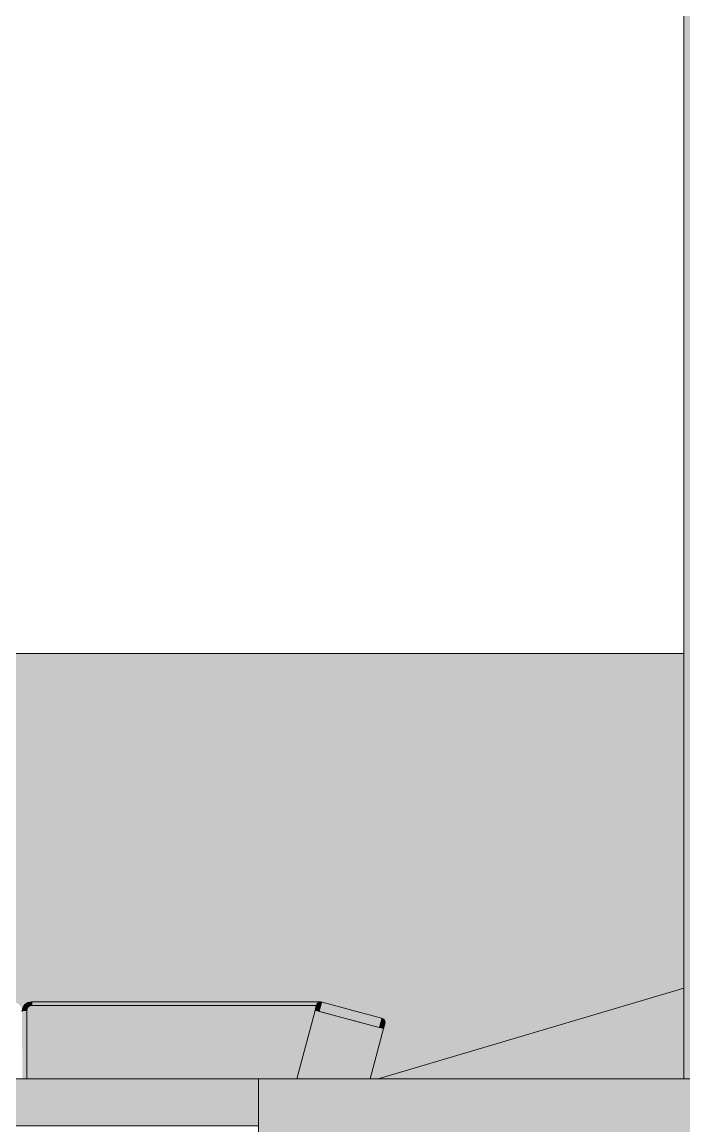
# Model space of a CAD drawing. Header units: centimetres. Extents: x -4381 to 5639, y -3920 to 4826.
# Drawn here: x 18.412 to 19.812, y 32.104 to 34.44 of the extents above; entities that cross this region are included whole.
import ezdxf
from ezdxf.xclip import XClip

# ---------------------------------------------------------------- set-up
doc = ezdxf.new("R2010")
doc.units = ezdxf.units.CM
doc.header["$MEASUREMENT"] = 0
doc.header["$XCLIPFRAME"] = 0
doc.set_wipeout_variables(frame=1)
doc.linetypes.add('Wipeout_Contour', pattern=[100, 0, -100])
for name, color, linetype in [('01- MOBILIER', 7, 'Continuous'), ('Dalles', 7, 'Continuous'), ('Drawing & Figure', 7, 'Continuous'), ('Structural - Bearing', 7, 'Continuous')]:
    doc.layers.add(name, color=color, linetype=linetype)
for name, color, linetype, lineweight in [('01- MOBILIER_Pen_No__1', 7, 'Continuous', 5), ('01- MOBILIER_Pen_No__101', 252, 'Continuous', 5), ('01- MOBILIER_Pen_No__18', 9, 'Continuous', 5), ('01- MOBILIER_Pen_No__2', 8, 'Continuous', 5), ('0_Pen_No__1', 7, 'Continuous', 5), ('Dalles_Pen_No__1', 7, 'Continuous', 5), ('Diagramme_Pen_No__1', 7, 'Continuous', 5), ('Mur de clôture_Pen_No__7', 7, 'Continuous', 5), ('Structural - Bearing_Pen_No__1', 7, 'Continuous', 5)]:
    doc.layers.add(name, color=color, linetype=linetype, lineweight=lineweight)
for name, color, linetype, lineweight, true_color in [('01- MOBILIER_Pen_No__102', 7, 'Continuous', 5, 0xcccccc), ('01- MOBILIER_Pen_No__119', 7, 'Continuous', 5, 0xdecbcb), ('01- MOBILIER_Pen_No__186', 7, 'Continuous', 5, 0xe8e8e8), ('01- MOBILIER_Pen_No__62', 7, 'Continuous', 5, 0xaaaaaa), ('03-Personnages.2D_Pen_No__58', 7, 'Continuous', 5, 0xdf0000), ('Structural - Bearing_Pen_No__102', 7, 'Continuous', 5, 0xcccccc), ('Structural - Bearing_Pen_No__112', 7, 'Continuous', 5, 0xd5aaaa), ('Structural - Bearing_Pen_No__178', 7, 'Continuous', 5, 0xbda888)]:
    doc.layers.add(name, color=color, linetype=linetype, lineweight=lineweight, true_color=true_color)

# ---------------------------------------------------------------- blocks, each defined once
blk = doc.blocks.new('Drawing_8_8', base_point=(-322.5754, 32.2036))
at = {"color": 254, "linetype": 'Wipeout_Contour', "lineweight": 0, "ltscale": 111.903171}
blk.add_wipeout([(18.4136, 32.3537), (18.4121, 32.3463), (18.4139, 32.3543)], dxfattribs=at).dxf.layer = '01- MOBILIER'
at = {"color": 254, "linetype": 'Wipeout_Contour', "lineweight": 0, "ltscale": 421.419433}
blk.add_wipeout([(19.8121, 35.3036), (19.8121, 32.2036), (20.1121, 32.2036), (20.1121, 32.5136), (19.9563, 32.5136), (19.9563, 32.5536), (19.9681, 32.5536), (19.9681, 32.6036), (20.0953, 32.6036), (20.1121, 32.6036), (20.1121, 35.3036)], dxfattribs=at).dxf.layer = 'Structural - Bearing'
at = {"color": 254, "linetype": 'Wipeout_Contour', "lineweight": 0, "ltscale": 144.793541}
blk.add_wipeout([(14.1121, 32.1036), (18.912, 32.1036), (18.912, 32.2036), (14.1121, 32.2036)], dxfattribs=at).dxf.layer = 'Structural - Bearing'
at = {"layer": '01- MOBILIER_Pen_No__101', "linetype": 'Continuous', "ltscale": 10}
blk.add_hatch(color=256, dxfattribs=at).paths.add_polyline_path([(18.4136, 32.3537), (18.4121, 32.3463), (18.4139, 32.3543)])
at = {"layer": 'Structural - Bearing_Pen_No__112', "linetype": 'Continuous', "ltscale": 10}
blk.add_hatch(color=256, dxfattribs=at).paths.add_polyline_path([(19.8121, 35.3036), (19.8121, 32.2036), (20.1121, 32.2036), (20.1121, 32.5136), (19.9563, 32.5136), (19.9563, 32.5536), (19.9681, 32.5536), (19.9681, 32.6036), (20.0953, 32.6036), (20.1121, 32.6036), (20.1121, 35.3036)])
at = {"layer": 'Structural - Bearing_Pen_No__178', "linetype": 'Continuous', "ltscale": 10}
blk.add_hatch(color=256, dxfattribs=at).paths.add_polyline_path([(14.1121, 32.1036), (18.912, 32.1036), (18.912, 32.2036), (14.1121, 32.2036)])
at = {"layer": '0_Pen_No__1', "linetype": 'Continuous', "ltscale": 10}
for p, q in [((18.912, 32.1036), (13.3983, 32.1036)), ((18.912, 30.6036), (18.912, 32.1036))]:
    blk.add_line(p, q, dxfattribs=at)
at = {"layer": 'Diagramme_Pen_No__1', "linetype": 'Continuous', "ltscale": 10}
blk.add_line((18.912, 32.1036), (13.412, 32.1036), dxfattribs=at)
at = {"color": 254, "linetype": 'Wipeout_Contour', "lineweight": 0, "ltscale": 112.22486}
blk.add_wipeout([(18.4121, 32.3463), (18.4121, 32.2036), (18.4124, 32.347)], dxfattribs=at).dxf.layer = '01- MOBILIER'
at = {"layer": '01- MOBILIER_Pen_No__101', "linetype": 'Continuous', "ltscale": 10}
blk.add_hatch(color=256, dxfattribs=at).paths.add_polyline_path([(18.4121, 32.3463), (18.4121, 32.2036), (18.4124, 32.347)])
at = {"color": 254, "linetype": 'Wipeout_Contour', "lineweight": 0, "ltscale": 148.641345}
blk.add_wipeout([(18.4124, 32.347), (18.4124, 32.2036), (18.415, 32.2036), (18.415, 32.3479)], dxfattribs=at).dxf.layer = '01- MOBILIER'
at = {"layer": '01- MOBILIER_Pen_No__2', "linetype": 'Continuous', "ltscale": 10}
blk.add_hatch(color=256, dxfattribs=at).paths.add_polyline_path([(18.4124, 32.347), (18.4124, 32.2036), (18.415, 32.2036), (18.415, 32.3479)])
at = {"color": 254, "linetype": 'Wipeout_Contour', "lineweight": 0, "ltscale": 148.976894}
blk.add_wipeout([(18.4139, 32.3543), (18.4124, 32.347), (18.415, 32.3479), (18.4163, 32.3544)], dxfattribs=at).dxf.layer = '01- MOBILIER'
at = {"layer": '01- MOBILIER_Pen_No__2', "linetype": 'Continuous', "ltscale": 10}
blk.add_hatch(color=256, dxfattribs=at).paths.add_polyline_path([(18.4139, 32.3543), (18.4124, 32.347), (18.415, 32.3479), (18.4163, 32.3544)])
at = {"color": 254, "linetype": 'Wipeout_Contour', "lineweight": 0, "ltscale": 148.830267}
blk.add_wipeout([(18.4182, 32.3604), (18.4139, 32.3543), (18.4163, 32.3544), (18.42, 32.3598)], dxfattribs=at).dxf.layer = '01- MOBILIER'
at = {"layer": '01- MOBILIER_Pen_No__101', "linetype": 'Continuous', "ltscale": 10}
blk.add_hatch(color=256, dxfattribs=at).paths.add_polyline_path([(18.4182, 32.3604), (18.4139, 32.3543), (18.4163, 32.3544), (18.42, 32.3598)])
at = {"color": 254, "linetype": 'Wipeout_Contour', "lineweight": 0, "ltscale": 148.810269}
blk.add_wipeout([(18.4182, 32.3604), (18.42, 32.3598), (18.4255, 32.3633), (18.4245, 32.3645)], dxfattribs=at).dxf.layer = '01- MOBILIER'
at = {"layer": '01- MOBILIER_Pen_No__18', "linetype": 'Continuous', "ltscale": 10}
blk.add_hatch(color=256, dxfattribs=at).paths.add_polyline_path([(18.4182, 32.3604), (18.42, 32.3598), (18.4255, 32.3633), (18.4245, 32.3645)])
at = {"color": 254, "linetype": 'Wipeout_Contour', "lineweight": 0, "ltscale": 148.894146}
blk.add_wipeout([(18.4245, 32.3645), (18.4255, 32.3633), (18.4323, 32.3646), (18.4321, 32.366)], dxfattribs=at).dxf.layer = '01- MOBILIER'
at = {"color": 254, "linetype": 'Wipeout_Contour', "lineweight": 0, "ltscale": 148.653358}
blk.add_wipeout([(18.415, 32.3479), (18.415, 32.2036), (18.4195, 32.2036), (18.4195, 32.3481)], dxfattribs=at).dxf.layer = '01- MOBILIER'
at = {"layer": '01- MOBILIER_Pen_No__119', "linetype": 'Continuous', "ltscale": 10}
blk.add_hatch(color=256, dxfattribs=at).paths.add_polyline_path([(18.4245, 32.3645), (18.4255, 32.3633), (18.4323, 32.3646), (18.4321, 32.366)])
at = {"layer": '01- MOBILIER_Pen_No__62', "linetype": 'Continuous', "ltscale": 10}
blk.add_hatch(color=256, dxfattribs=at).paths.add_polyline_path([(18.415, 32.3479), (18.415, 32.2036), (18.4195, 32.2036), (18.4195, 32.3481)])
at = {"color": 254, "linetype": 'Wipeout_Contour', "lineweight": 0, "ltscale": 149.605505}
blk.add_wipeout([(18.4328, 32.3646), (19.0392, 32.3646), (19.0442, 32.366), (18.4328, 32.366)], dxfattribs=at).dxf.layer = '01- MOBILIER'
at = {"color": 254, "linetype": 'Wipeout_Contour', "lineweight": 0, "ltscale": 148.790744}
blk.add_wipeout([(18.4163, 32.3544), (18.415, 32.3479), (18.4195, 32.3481), (18.4206, 32.3534)], dxfattribs=at).dxf.layer = '01- MOBILIER'
at = {"layer": '01- MOBILIER_Pen_No__186', "linetype": 'Continuous', "ltscale": 10}
blk.add_hatch(color=256, dxfattribs=at).paths.add_polyline_path([(18.4328, 32.3646), (19.0392, 32.3646), (19.0442, 32.366), (18.4328, 32.366)])
at = {"layer": '01- MOBILIER_Pen_No__62', "linetype": 'Continuous', "ltscale": 10}
blk.add_hatch(color=256, dxfattribs=at).paths.add_polyline_path([(18.4163, 32.3544), (18.415, 32.3479), (18.4195, 32.3481), (18.4206, 32.3534)])
at = {"color": 254, "linetype": 'Wipeout_Contour', "lineweight": 0, "ltscale": 148.670693}
blk.add_wipeout([(18.42, 32.3598), (18.4163, 32.3544), (18.4206, 32.3534), (18.4233, 32.3573)], dxfattribs=at).dxf.layer = '01- MOBILIER'
at = {"layer": '01- MOBILIER_Pen_No__18', "linetype": 'Continuous', "ltscale": 10}
blk.add_hatch(color=256, dxfattribs=at).paths.add_polyline_path([(18.42, 32.3598), (18.4163, 32.3544), (18.4206, 32.3534), (18.4233, 32.3573)])
at = {"color": 254, "linetype": 'Wipeout_Contour', "lineweight": 0, "ltscale": 148.719542}
blk.add_wipeout([(18.4255, 32.3633), (18.42, 32.3598), (18.4233, 32.3573), (18.4273, 32.3599)], dxfattribs=at).dxf.layer = '01- MOBILIER'
at = {"layer": '01- MOBILIER_Pen_No__102', "linetype": 'Continuous', "ltscale": 10}
blk.add_hatch(color=256, dxfattribs=at).paths.add_polyline_path([(18.4255, 32.3633), (18.42, 32.3598), (18.4233, 32.3573), (18.4273, 32.3599)])
at = {"color": 254, "linetype": 'Wipeout_Contour', "lineweight": 0, "ltscale": 148.842771}
blk.add_wipeout([(18.4323, 32.3646), (18.4255, 32.3633), (18.4273, 32.3599), (18.4328, 32.361)], dxfattribs=at).dxf.layer = '01- MOBILIER'
at = {"color": 254, "linetype": 'Wipeout_Contour', "lineweight": 0, "ltscale": 148.660962}
blk.add_wipeout([(18.4195, 32.3481), (18.4195, 32.2036), (18.4221, 32.2036), (18.4221, 32.348)], dxfattribs=at).dxf.layer = '01- MOBILIER'
at = {"layer": '01- MOBILIER_Pen_No__18', "linetype": 'Continuous', "ltscale": 10}
blk.add_hatch(color=256, dxfattribs=at).paths.add_polyline_path([(18.4195, 32.3481), (18.4195, 32.2036), (18.4221, 32.2036), (18.4221, 32.348)])
at = {"layer": '01- MOBILIER_Pen_No__186', "linetype": 'Continuous', "ltscale": 10}
for points in [[(18.4323, 32.3646), (18.4255, 32.3633), (18.4273, 32.3599), (18.4328, 32.361)], [(18.4328, 32.3646), (18.4328, 32.361)]]:
    blk.add_hatch(color=256, dxfattribs=at).paths.add_polyline_path(points)
at = {"color": 254, "linetype": 'Wipeout_Contour', "lineweight": 0, "ltscale": 149.59142}
blk.add_wipeout([(19.0392, 32.3646), (18.4328, 32.3646), (18.4328, 32.361), (19.0356, 32.361)], dxfattribs=at).dxf.layer = '01- MOBILIER'
at = {"layer": '01- MOBILIER_Pen_No__186', "linetype": 'Continuous', "ltscale": 10}
blk.add_hatch(color=256, dxfattribs=at).paths.add_polyline_path([(19.0392, 32.3646), (18.4328, 32.3646), (18.4328, 32.361), (19.0356, 32.361)])
at = {"color": 254, "linetype": 'Wipeout_Contour', "lineweight": 0, "ltscale": 148.784501}
blk.add_wipeout([(18.4206, 32.3534), (18.4195, 32.3481), (18.4221, 32.348), (18.423, 32.3525)], dxfattribs=at).dxf.layer = '01- MOBILIER'
at = {"layer": '01- MOBILIER_Pen_No__102', "linetype": 'Continuous', "ltscale": 10}
blk.add_hatch(color=256, dxfattribs=at).paths.add_polyline_path([(18.4206, 32.3534), (18.4195, 32.3481), (18.4221, 32.348), (18.423, 32.3525)])
at = {"color": 254, "linetype": 'Wipeout_Contour', "lineweight": 0, "ltscale": 148.726638}
blk.add_wipeout([(18.4233, 32.3573), (18.4206, 32.3534), (18.423, 32.3525), (18.4251, 32.3556)], dxfattribs=at).dxf.layer = '01- MOBILIER'
at = {"layer": '01- MOBILIER_Pen_No__102', "linetype": 'Continuous', "ltscale": 10}
blk.add_hatch(color=256, dxfattribs=at).paths.add_polyline_path([(18.4233, 32.3573), (18.4206, 32.3534), (18.423, 32.3525), (18.4251, 32.3556)])
at = {"color": 254, "linetype": 'Wipeout_Contour', "lineweight": 0, "ltscale": 148.760355}
blk.add_wipeout([(18.4273, 32.3599), (18.4233, 32.3573), (18.4251, 32.3556), (18.4283, 32.3577)], dxfattribs=at).dxf.layer = '01- MOBILIER'
at = {"layer": '01- MOBILIER_Pen_No__119', "linetype": 'Continuous', "ltscale": 10}
blk.add_hatch(color=256, dxfattribs=at).paths.add_polyline_path([(18.4273, 32.3599), (18.4233, 32.3573), (18.4251, 32.3556), (18.4283, 32.3577)])
at = {"color": 254, "linetype": 'Wipeout_Contour', "lineweight": 0, "ltscale": 186.144142}
blk.add_wipeout([(18.4328, 32.361), (18.4273, 32.3599), (18.4283, 32.3577), (18.433, 32.3586), (18.4328, 32.3603)], dxfattribs=at).dxf.layer = '01- MOBILIER'
at = {"layer": '01- MOBILIER_Pen_No__119', "linetype": 'Continuous', "ltscale": 10}
blk.add_hatch(color=256, dxfattribs=at).paths.add_polyline_path([(18.4328, 32.361), (18.4273, 32.3599), (18.4283, 32.3577), (18.433, 32.3586), (18.4328, 32.3603)])
at = {"color": 254, "linetype": 'Wipeout_Contour', "lineweight": 0, "ltscale": 149.576349}
blk.add_wipeout([(19.0356, 32.361), (18.4328, 32.361), (18.433, 32.3586), (19.0346, 32.3586)], dxfattribs=at).dxf.layer = '01- MOBILIER'
at = {"layer": '01- MOBILIER_Pen_No__119', "linetype": 'Continuous', "ltscale": 10}
blk.add_hatch(color=256, dxfattribs=at).paths.add_polyline_path([(19.0356, 32.361), (18.4328, 32.361), (18.433, 32.3586), (19.0346, 32.3586)])
at = {"color": 254, "linetype": 'Wipeout_Contour', "lineweight": 0, "ltscale": 150.250541}
blk.add_wipeout([(19.1092, 32.3474), (19.1096, 32.3488), (19.0468, 32.3656), (19.0464, 32.3642)], dxfattribs=at).dxf.layer = '01- MOBILIER'
at = {"color": 254, "linetype": 'Wipeout_Contour', "lineweight": 0, "ltscale": 337.595316}
blk.add_wipeout([(18.423, 32.3525), (18.4221, 32.348), (18.4221, 32.2036), (18.912, 32.2036), (18.9931, 32.2036), (19.0346, 32.3586), (18.433, 32.3586), (18.4283, 32.3577), (18.4251, 32.3556)], dxfattribs=at).dxf.layer = '01- MOBILIER'
at = {"layer": '01- MOBILIER_Pen_No__102', "linetype": 'Continuous', "ltscale": 10}
blk.add_hatch(color=256, dxfattribs=at).paths.add_polyline_path([(18.423, 32.3525), (18.4221, 32.348), (18.4221, 32.2036), (18.912, 32.2036), (18.9931, 32.2036), (19.0346, 32.3586), (18.433, 32.3586), (18.4283, 32.3577), (18.4251, 32.3556)])
at = {"layer": '01- MOBILIER_Pen_No__186', "linetype": 'Continuous', "ltscale": 10}
blk.add_hatch(color=256, dxfattribs=at).paths.add_polyline_path([(19.1092, 32.3474), (19.1096, 32.3488), (19.0468, 32.3656), (19.0464, 32.3642)])
at = {"color": 254, "linetype": 'Wipeout_Contour', "lineweight": 0, "ltscale": 150.239837}
blk.add_wipeout([(19.1081, 32.3432), (19.1092, 32.3474), (19.0464, 32.3642), (19.0453, 32.36)], dxfattribs=at).dxf.layer = '01- MOBILIER'
at = {"color": 254, "linetype": 'Wipeout_Contour', "lineweight": 0, "ltscale": 111.169193}
blk.add_wipeout([(18.4121, 32.3463), (18.4105, 32.3537), (18.4117, 32.347)], dxfattribs=at).dxf.layer = '01- MOBILIER'
at = {"layer": '01- MOBILIER_Pen_No__119', "linetype": 'Continuous', "ltscale": 10}
blk.add_hatch(color=256, dxfattribs=at).paths.add_polyline_path([(18.4121, 32.3463), (18.4105, 32.3537), (18.4117, 32.347)])
at = {"layer": '01- MOBILIER_Pen_No__18', "linetype": 'Continuous', "ltscale": 10}
blk.add_hatch(color=256, dxfattribs=at).paths.add_polyline_path([(18.4121, 32.3459), (18.4117, 32.2036)])
at = {"layer": '01- MOBILIER_Pen_No__186', "linetype": 'Continuous', "ltscale": 10}
blk.add_hatch(color=256, dxfattribs=at).paths.add_polyline_path([(19.1081, 32.3432), (19.1092, 32.3474), (19.0464, 32.3642), (19.0453, 32.36)])
at = {"color": 254, "linetype": 'Wipeout_Contour', "lineweight": 0, "ltscale": 150.219414}
blk.add_wipeout([(19.1064, 32.3369), (19.1081, 32.3432), (19.0453, 32.36), (19.0436, 32.3537)], dxfattribs=at).dxf.layer = '01- MOBILIER'
at = {"layer": '01- MOBILIER_Pen_No__186', "linetype": 'Continuous', "ltscale": 10}
blk.add_hatch(color=256, dxfattribs=at).paths.add_polyline_path([(19.1064, 32.3369), (19.1081, 32.3432), (19.0453, 32.36), (19.0436, 32.3537)])
at = {"color": 254, "linetype": 'Wipeout_Contour', "lineweight": 0, "ltscale": 150.192387}
blk.add_wipeout([(19.1044, 32.3295), (19.1064, 32.3369), (19.0436, 32.3537), (19.0416, 32.3463)], dxfattribs=at).dxf.layer = '01- MOBILIER'
at = {"layer": '01- MOBILIER_Pen_No__102', "linetype": 'Continuous', "ltscale": 10}
blk.add_hatch(color=256, dxfattribs=at).paths.add_polyline_path([(19.1044, 32.3295), (19.1064, 32.3369), (19.0436, 32.3537), (19.0416, 32.3463)])
at = {"layer": '01- MOBILIER_Pen_No__18', "linetype": 'Continuous', "ltscale": 10}
blk.add_hatch(color=256, dxfattribs=at).paths.add_polyline_path([(19.1043, 32.3291), (19.0416, 32.3463)])
at = {"color": 254, "linetype": 'Wipeout_Contour', "lineweight": 0, "ltscale": 150.230949}
blk.add_wipeout([(19.0464, 32.3642), (19.0468, 32.3656), (19.0442, 32.366), (19.0438, 32.3645)], dxfattribs=at).dxf.layer = '01- MOBILIER'
at = {"color": 254, "linetype": 'Wipeout_Contour', "lineweight": 0, "ltscale": 149.791238}
blk.add_wipeout([(19.0415, 32.3459), (19.0034, 32.2036), (19.0707, 32.2036), (19.1043, 32.3291)], dxfattribs=at).dxf.layer = '01- MOBILIER'
at = {"layer": '01- MOBILIER_Pen_No__18', "linetype": 'Continuous', "ltscale": 10}
blk.add_hatch(color=256, dxfattribs=at).paths.add_polyline_path([(19.0415, 32.3459), (19.0034, 32.2036), (19.0707, 32.2036), (19.1043, 32.3291)])
at = {"layer": '01- MOBILIER_Pen_No__186', "linetype": 'Continuous', "ltscale": 10}
blk.add_hatch(color=256, dxfattribs=at).paths.add_polyline_path([(19.0464, 32.3642), (19.0468, 32.3656), (19.0442, 32.366), (19.0438, 32.3645)])
at = {"color": 254, "linetype": 'Wipeout_Contour', "lineweight": 0, "ltscale": 150.228071}
blk.add_wipeout([(19.0453, 32.36), (19.0464, 32.3642), (19.0438, 32.3645), (19.0427, 32.3604)], dxfattribs=at).dxf.layer = '01- MOBILIER'
at = {"color": 254, "linetype": 'Wipeout_Contour', "lineweight": 0, "ltscale": 150.320315}
blk.add_wipeout([(19.1092, 32.3474), (19.172, 32.3305), (19.1724, 32.332), (19.1096, 32.3488)], dxfattribs=at).dxf.layer = '01- MOBILIER'
at = {"layer": '01- MOBILIER_Pen_No__186', "linetype": 'Continuous', "ltscale": 10}
for points in [[(19.0453, 32.36), (19.0464, 32.3642), (19.0438, 32.3645), (19.0427, 32.3604)], [(19.1092, 32.3474), (19.172, 32.3305), (19.1724, 32.332), (19.1096, 32.3488)]]:
    blk.add_hatch(color=256, dxfattribs=at).paths.add_polyline_path(points)
at = {"color": 254, "linetype": 'Wipeout_Contour', "lineweight": 0, "ltscale": 150.209205}
blk.add_wipeout([(19.0436, 32.3537), (19.0453, 32.36), (19.0427, 32.3604), (19.0411, 32.3543)], dxfattribs=at).dxf.layer = '01- MOBILIER'
at = {"color": 254, "linetype": 'Wipeout_Contour', "lineweight": 0, "ltscale": 150.309616}
blk.add_wipeout([(19.1081, 32.3432), (19.1709, 32.3263), (19.172, 32.3305), (19.1092, 32.3474)], dxfattribs=at).dxf.layer = '01- MOBILIER'
at = {"layer": '01- MOBILIER_Pen_No__186', "linetype": 'Continuous', "ltscale": 10}
for points in [[(19.0436, 32.3537), (19.0453, 32.36), (19.0427, 32.3604), (19.0411, 32.3543)], [(19.1081, 32.3432), (19.1709, 32.3263), (19.172, 32.3305), (19.1092, 32.3474)]]:
    blk.add_hatch(color=256, dxfattribs=at).paths.add_polyline_path(points)
at = {"color": 254, "linetype": 'Wipeout_Contour', "lineweight": 0, "ltscale": 150.178301}
blk.add_wipeout([(19.0416, 32.3463), (19.0436, 32.3537), (19.0411, 32.3543), (19.0391, 32.347)], dxfattribs=at).dxf.layer = '01- MOBILIER'
at = {"color": 254, "linetype": 'Wipeout_Contour', "lineweight": 0, "ltscale": 150.289203}
blk.add_wipeout([(19.1064, 32.3369), (19.1692, 32.3201), (19.1709, 32.3263), (19.1081, 32.3432)], dxfattribs=at).dxf.layer = '01- MOBILIER'
at = {"layer": '01- MOBILIER_Pen_No__18', "linetype": 'Continuous', "ltscale": 10}
blk.add_hatch(color=256, dxfattribs=at).paths.add_polyline_path([(19.0416, 32.3463), (19.0436, 32.3537), (19.0411, 32.3543), (19.0391, 32.347)])
at = {"layer": '01- MOBILIER_Pen_No__186', "linetype": 'Continuous', "ltscale": 10}
blk.add_hatch(color=256, dxfattribs=at).paths.add_polyline_path([(19.1064, 32.3369), (19.1692, 32.3201), (19.1709, 32.3263), (19.1081, 32.3432)])
at = {"layer": '01- MOBILIER_Pen_No__62', "linetype": 'Continuous', "ltscale": 10}
blk.add_hatch(color=256, dxfattribs=at).paths.add_polyline_path([(19.0415, 32.3459), (19.0391, 32.347)])
at = {"color": 254, "linetype": 'Wipeout_Contour', "lineweight": 0, "ltscale": 150.174857}
blk.add_wipeout([(19.0438, 32.3645), (19.0442, 32.366), (19.0392, 32.3646), (19.0389, 32.3633)], dxfattribs=at).dxf.layer = '01- MOBILIER'
at = {"color": 254, "linetype": 'Wipeout_Contour', "lineweight": 0, "ltscale": 149.868578}
blk.add_wipeout([(19.039, 32.3465), (19.0007, 32.2036), (19.0034, 32.2036), (19.0415, 32.3459)], dxfattribs=at).dxf.layer = '01- MOBILIER'
at = {"color": 254, "linetype": 'Wipeout_Contour', "lineweight": 0, "ltscale": 150.262188}
blk.add_wipeout([(19.1044, 32.3295), (19.1672, 32.3127), (19.1692, 32.3201), (19.1064, 32.3369)], dxfattribs=at).dxf.layer = '01- MOBILIER'
at = {"layer": '01- MOBILIER_Pen_No__102', "linetype": 'Continuous', "ltscale": 10}
for points in [[(19.0438, 32.3645), (19.0442, 32.366), (19.0392, 32.3646), (19.0389, 32.3633)], [(19.1044, 32.3295), (19.1672, 32.3127), (19.1692, 32.3201), (19.1064, 32.3369)]]:
    blk.add_hatch(color=256, dxfattribs=at).paths.add_polyline_path(points)
at = {"layer": '01- MOBILIER_Pen_No__62', "linetype": 'Continuous', "ltscale": 10}
blk.add_hatch(color=256, dxfattribs=at).paths.add_polyline_path([(19.039, 32.3465), (19.0007, 32.2036), (19.0034, 32.2036), (19.0415, 32.3459)])
at = {"color": 254, "linetype": 'Wipeout_Contour', "lineweight": 0, "ltscale": 150.11754}
blk.add_wipeout([(19.0427, 32.3604), (19.0438, 32.3645), (19.0389, 32.3633), (19.0379, 32.3598)], dxfattribs=at).dxf.layer = '01- MOBILIER'
at = {"color": 254, "linetype": 'Wipeout_Contour', "lineweight": 0, "ltscale": 113.33637}
blk.add_wipeout([(19.1043, 32.3291), (19.1671, 32.3122), (19.1044, 32.3295)], dxfattribs=at).dxf.layer = '01- MOBILIER'
at = {"layer": '01- MOBILIER_Pen_No__102', "linetype": 'Continuous', "ltscale": 10}
blk.add_hatch(color=256, dxfattribs=at).paths.add_polyline_path([(19.0427, 32.3604), (19.0438, 32.3645), (19.0389, 32.3633), (19.0379, 32.3598)])
at = {"layer": '01- MOBILIER_Pen_No__18', "linetype": 'Continuous', "ltscale": 10}
blk.add_hatch(color=256, dxfattribs=at).paths.add_polyline_path([(19.1043, 32.3291), (19.1671, 32.3122), (19.1044, 32.3295)])
at = {"color": 254, "linetype": 'Wipeout_Contour', "lineweight": 0, "ltscale": 150.139123}
blk.add_wipeout([(19.0411, 32.3543), (19.0427, 32.3604), (19.0379, 32.3598), (19.0365, 32.3544)], dxfattribs=at).dxf.layer = '01- MOBILIER'
at = {"color": 254, "linetype": 'Wipeout_Contour', "lineweight": 0, "ltscale": 149.879862}
blk.add_wipeout([(19.0707, 32.2036), (19.138, 32.2036), (19.1671, 32.3122), (19.1043, 32.3291)], dxfattribs=at).dxf.layer = '01- MOBILIER'
at = {"layer": '01- MOBILIER_Pen_No__18', "linetype": 'Continuous', "ltscale": 10}
for points in [[(19.0411, 32.3543), (19.0427, 32.3604), (19.0379, 32.3598), (19.0365, 32.3544)], [(19.0707, 32.2036), (19.138, 32.2036), (19.1671, 32.3122), (19.1043, 32.3291)]]:
    blk.add_hatch(color=256, dxfattribs=at).paths.add_polyline_path(points)
at = {"color": 254, "linetype": 'Wipeout_Contour', "lineweight": 0, "ltscale": 150.25849}
blk.add_wipeout([(19.0391, 32.347), (19.0411, 32.3543), (19.0365, 32.3544), (19.0347, 32.3479)], dxfattribs=at).dxf.layer = '01- MOBILIER'
at = {"color": 254, "linetype": 'Wipeout_Contour', "lineweight": 0, "ltscale": 150.352661}
blk.add_wipeout([(19.172, 32.3305), (19.1744, 32.3295), (19.1748, 32.331), (19.1724, 32.332)], dxfattribs=at).dxf.layer = '01- MOBILIER'
at = {"layer": '01- MOBILIER_Pen_No__101', "linetype": 'Continuous', "ltscale": 10}
blk.add_hatch(color=256, dxfattribs=at).paths.add_polyline_path([(19.039, 32.3465), (19.0347, 32.3479)])
at = {"layer": '01- MOBILIER_Pen_No__186', "linetype": 'Continuous', "ltscale": 10}
blk.add_hatch(color=256, dxfattribs=at).paths.add_polyline_path([(19.172, 32.3305), (19.1744, 32.3295), (19.1748, 32.331), (19.1724, 32.332)])
at = {"layer": '01- MOBILIER_Pen_No__62', "linetype": 'Continuous', "ltscale": 10}
blk.add_hatch(color=256, dxfattribs=at).paths.add_polyline_path([(19.0391, 32.347), (19.0411, 32.3543), (19.0365, 32.3544), (19.0347, 32.3479)])
at = {"color": 254, "linetype": 'Wipeout_Contour', "lineweight": 0, "ltscale": 150.167065}
blk.add_wipeout([(19.0389, 32.3633), (19.0392, 32.3646), (19.0356, 32.361), (19.0353, 32.3599)], dxfattribs=at).dxf.layer = '01- MOBILIER'
at = {"color": 254, "linetype": 'Wipeout_Contour', "lineweight": 0, "ltscale": 149.857351}
blk.add_wipeout([(19.0347, 32.3477), (18.9961, 32.2036), (19.0007, 32.2036), (19.039, 32.3465)], dxfattribs=at).dxf.layer = '01- MOBILIER'
at = {"color": 254, "linetype": 'Wipeout_Contour', "lineweight": 0, "ltscale": 150.337325}
blk.add_wipeout([(19.1709, 32.3263), (19.1733, 32.3254), (19.1744, 32.3295), (19.172, 32.3305)], dxfattribs=at).dxf.layer = '01- MOBILIER'
at = {"layer": '01- MOBILIER', "linetype": 'Continuous', "lineweight": 0, "ltscale": 10, "true_color": 0xffffff}
blk.add_hatch(color=7, dxfattribs=at).paths.add_polyline_path([(19.1709, 32.3263), (19.1733, 32.3254), (19.1744, 32.3295), (19.172, 32.3305)])
at = {"layer": '01- MOBILIER_Pen_No__101', "linetype": 'Continuous', "ltscale": 10}
for points in [[(19.0389, 32.3633), (19.0392, 32.3646), (19.0356, 32.361), (19.0353, 32.3599)], [(19.0347, 32.3477), (18.9961, 32.2036), (19.0007, 32.2036), (19.039, 32.3465)]]:
    blk.add_hatch(color=256, dxfattribs=at).paths.add_polyline_path(points)
at = {"color": 254, "linetype": 'Wipeout_Contour', "lineweight": 0, "ltscale": 150.084478}
blk.add_wipeout([(19.0379, 32.3598), (19.0389, 32.3633), (19.0353, 32.3599), (19.0346, 32.3573)], dxfattribs=at).dxf.layer = '01- MOBILIER'
at = {"color": 254, "linetype": 'Wipeout_Contour', "lineweight": 0, "ltscale": 150.316491}
blk.add_wipeout([(19.1692, 32.3201), (19.1717, 32.3193), (19.1733, 32.3254), (19.1709, 32.3263)], dxfattribs=at).dxf.layer = '01- MOBILIER'
at = {"layer": '01- MOBILIER_Pen_No__101', "linetype": 'Continuous', "ltscale": 10}
blk.add_hatch(color=256, dxfattribs=at).paths.add_polyline_path([(19.0379, 32.3598), (19.0389, 32.3633), (19.0353, 32.3599), (19.0346, 32.3573)])
at = {"layer": '01- MOBILIER_Pen_No__186', "linetype": 'Continuous', "ltscale": 10}
blk.add_hatch(color=256, dxfattribs=at).paths.add_polyline_path([(19.1692, 32.3201), (19.1717, 32.3193), (19.1733, 32.3254), (19.1709, 32.3263)])
at = {"color": 254, "linetype": 'Wipeout_Contour', "lineweight": 0, "ltscale": 150.024475}
blk.add_wipeout([(19.0365, 32.3544), (19.0379, 32.3598), (19.0346, 32.3573), (19.0335, 32.3534)], dxfattribs=at).dxf.layer = '01- MOBILIER'
at = {"color": 254, "linetype": 'Wipeout_Contour', "lineweight": 0, "ltscale": 150.293986}
blk.add_wipeout([(19.1672, 32.3127), (19.1697, 32.312), (19.1717, 32.3193), (19.1692, 32.3201)], dxfattribs=at).dxf.layer = '01- MOBILIER'
at = {"layer": '01- MOBILIER_Pen_No__101', "linetype": 'Continuous', "ltscale": 10}
blk.add_hatch(color=256, dxfattribs=at).paths.add_polyline_path([(19.0365, 32.3544), (19.0379, 32.3598), (19.0346, 32.3573), (19.0335, 32.3534)])
at = {"layer": '01- MOBILIER_Pen_No__119', "linetype": 'Continuous', "ltscale": 10}
blk.add_hatch(color=256, dxfattribs=at).paths.add_polyline_path([(19.1672, 32.3127), (19.1697, 32.312), (19.1717, 32.3193), (19.1692, 32.3201)])
at = {"color": 254, "linetype": 'Wipeout_Contour', "lineweight": 0, "ltscale": 187.281281}
blk.add_wipeout([(19.0347, 32.3479), (19.0365, 32.3544), (19.0335, 32.3534), (19.0321, 32.3481), (19.0337, 32.348)], dxfattribs=at).dxf.layer = '01- MOBILIER'
at = {"color": 254, "linetype": 'Wipeout_Contour', "lineweight": 0, "ltscale": 150.325352}
blk.add_wipeout([(19.1744, 32.3295), (19.1781, 32.326), (19.1785, 32.3273), (19.1748, 32.331)], dxfattribs=at).dxf.layer = '01- MOBILIER'
at = {"color": 254, "linetype": 'Wipeout_Contour', "lineweight": 0, "ltscale": 113.02505}
blk.add_wipeout([(19.1671, 32.3122), (19.1696, 32.3116), (19.1672, 32.3127)], dxfattribs=at).dxf.layer = '01- MOBILIER'
at = {"layer": '01- MOBILIER_Pen_No__18', "linetype": 'Continuous', "ltscale": 10}
blk.add_hatch(color=256, dxfattribs=at).paths.add_polyline_path([(19.1671, 32.3122), (19.1696, 32.3116), (19.1672, 32.3127)])
at = {"layer": '01- MOBILIER_Pen_No__186', "linetype": 'Continuous', "ltscale": 10}
blk.add_hatch(color=256, dxfattribs=at).paths.add_polyline_path([(19.1744, 32.3295), (19.1781, 32.326), (19.1785, 32.3273), (19.1748, 32.331)])
at = {"layer": '01- MOBILIER_Pen_No__2', "linetype": 'Continuous', "ltscale": 10}
blk.add_hatch(color=256, dxfattribs=at).paths.add_polyline_path([(19.0347, 32.3479), (19.0365, 32.3544), (19.0335, 32.3534), (19.0321, 32.3481), (19.0337, 32.348)])
at = {"color": 254, "linetype": 'Wipeout_Contour', "lineweight": 0, "ltscale": 187.586721}
blk.add_wipeout([(19.0321, 32.3481), (18.9934, 32.2036), (18.9961, 32.2036), (19.0347, 32.3477), (19.0337, 32.348)], dxfattribs=at).dxf.layer = '01- MOBILIER'
at = {"color": 254, "linetype": 'Wipeout_Contour', "lineweight": 0, "ltscale": 150.077229}
blk.add_wipeout([(19.138, 32.2036), (19.1407, 32.2036), (19.1696, 32.3116), (19.1671, 32.3122)], dxfattribs=at).dxf.layer = '01- MOBILIER'
at = {"layer": '01- MOBILIER_Pen_No__18', "linetype": 'Continuous', "ltscale": 10}
blk.add_hatch(color=256, dxfattribs=at).paths.add_polyline_path([(19.138, 32.2036), (19.1407, 32.2036), (19.1696, 32.3116), (19.1671, 32.3122)])
at = {"layer": '01- MOBILIER_Pen_No__2', "linetype": 'Continuous', "ltscale": 10}
blk.add_hatch(color=256, dxfattribs=at).paths.add_polyline_path([(19.0321, 32.3481), (18.9934, 32.2036), (18.9961, 32.2036), (19.0347, 32.3477), (19.0337, 32.348)])
at = {"color": 254, "linetype": 'Wipeout_Contour', "lineweight": 0, "ltscale": 150.085877}
blk.add_wipeout([(19.0335, 32.3534), (19.0346, 32.3573), (19.0338, 32.3556), (19.033, 32.3525)], dxfattribs=at).dxf.layer = '01- MOBILIER'
at = {"color": 254, "linetype": 'Wipeout_Contour', "lineweight": 0, "ltscale": 150.264581}
blk.add_wipeout([(19.1733, 32.3254), (19.1772, 32.3225), (19.1781, 32.326), (19.1744, 32.3295)], dxfattribs=at).dxf.layer = '01- MOBILIER'
at = {"layer": '01- MOBILIER', "linetype": 'Continuous', "lineweight": 0, "ltscale": 10, "true_color": 0xffffff}
blk.add_hatch(color=7, dxfattribs=at).paths.add_polyline_path([(19.1733, 32.3254), (19.1772, 32.3225), (19.1781, 32.326), (19.1744, 32.3295)])
at = {"layer": '01- MOBILIER_Pen_No__2', "linetype": 'Continuous', "ltscale": 10}
blk.add_hatch(color=256, dxfattribs=at).paths.add_polyline_path([(19.0335, 32.3534), (19.0346, 32.3573), (19.0338, 32.3556), (19.033, 32.3525)])
at = {"color": 254, "linetype": 'Wipeout_Contour', "lineweight": 0, "ltscale": 150.092131}
blk.add_wipeout([(19.0321, 32.3481), (19.0335, 32.3534), (19.033, 32.3525), (19.0317, 32.348)], dxfattribs=at).dxf.layer = '01- MOBILIER'
at = {"color": 254, "linetype": 'Wipeout_Contour', "lineweight": 0, "ltscale": 150.224144}
blk.add_wipeout([(19.1717, 32.3193), (19.1757, 32.3171), (19.1772, 32.3225), (19.1733, 32.3254)], dxfattribs=at).dxf.layer = '01- MOBILIER'
at = {"layer": '01- MOBILIER_Pen_No__186', "linetype": 'Continuous', "ltscale": 10}
blk.add_hatch(color=256, dxfattribs=at).paths.add_polyline_path([(19.1717, 32.3193), (19.1757, 32.3171), (19.1772, 32.3225), (19.1733, 32.3254)])
at = {"layer": '01- MOBILIER_Pen_No__2', "linetype": 'Continuous', "ltscale": 10}
blk.add_hatch(color=256, dxfattribs=at).paths.add_polyline_path([(19.0321, 32.3481), (19.0335, 32.3534), (19.033, 32.3525), (19.0317, 32.348)])
at = {"color": 254, "linetype": 'Wipeout_Contour', "lineweight": 0, "ltscale": 112.649596}
blk.add_wipeout([(19.0317, 32.348), (18.9931, 32.2036), (19.0321, 32.3481)], dxfattribs=at).dxf.layer = '01- MOBILIER'
at = {"color": 254, "linetype": 'Wipeout_Contour', "lineweight": 0, "ltscale": 150.218226}
blk.add_wipeout([(19.1697, 32.312), (19.174, 32.3106), (19.1757, 32.3171), (19.1717, 32.3193)], dxfattribs=at).dxf.layer = '01- MOBILIER'
at = {"layer": '01- MOBILIER_Pen_No__119', "linetype": 'Continuous', "ltscale": 10}
blk.add_hatch(color=256, dxfattribs=at).paths.add_polyline_path([(19.1697, 32.312), (19.174, 32.3106), (19.1757, 32.3171), (19.1717, 32.3193)])
at = {"layer": '01- MOBILIER_Pen_No__2', "linetype": 'Continuous', "ltscale": 10}
blk.add_hatch(color=256, dxfattribs=at).paths.add_polyline_path([(19.0317, 32.348), (18.9931, 32.2036), (19.0321, 32.3481)])
at = {"color": 254, "linetype": 'Wipeout_Contour', "lineweight": 0, "ltscale": 113.156756}
blk.add_wipeout([(19.1696, 32.3116), (19.1739, 32.3104), (19.1697, 32.312)], dxfattribs=at).dxf.layer = '01- MOBILIER'
at = {"layer": '01- MOBILIER_Pen_No__18', "linetype": 'Continuous', "ltscale": 10}
blk.add_hatch(color=256, dxfattribs=at).paths.add_polyline_path([(19.1696, 32.3116), (19.1739, 32.3104), (19.1697, 32.312)])
at = {"color": 254, "linetype": 'Wipeout_Contour', "lineweight": 0, "ltscale": 150.0755}
blk.add_wipeout([(19.1407, 32.2036), (19.1453, 32.2036), (19.1739, 32.3104), (19.1696, 32.3116)], dxfattribs=at).dxf.layer = '01- MOBILIER'
at = {"layer": '01- MOBILIER_Pen_No__18', "linetype": 'Continuous', "ltscale": 10}
blk.add_hatch(color=256, dxfattribs=at).paths.add_polyline_path([(19.1407, 32.2036), (19.1453, 32.2036), (19.1739, 32.3104), (19.1696, 32.3116)])
at = {"color": 254, "linetype": 'Wipeout_Contour', "lineweight": 0, "ltscale": 150.289064}
blk.add_wipeout([(19.1781, 32.326), (19.1795, 32.3213), (19.1798, 32.3223), (19.1785, 32.3273)], dxfattribs=at).dxf.layer = '01- MOBILIER'
at = {"layer": '01- MOBILIER_Pen_No__119', "linetype": 'Continuous', "ltscale": 10}
blk.add_hatch(color=256, dxfattribs=at).paths.add_polyline_path([(19.1781, 32.326), (19.1795, 32.3213), (19.1798, 32.3223), (19.1785, 32.3273)])
at = {"color": 254, "linetype": 'Wipeout_Contour', "lineweight": 0, "ltscale": 150.171732}
blk.add_wipeout([(19.1772, 32.3225), (19.1788, 32.3187), (19.1795, 32.3213), (19.1781, 32.326)], dxfattribs=at).dxf.layer = '01- MOBILIER'
at = {"layer": '01- MOBILIER_Pen_No__119', "linetype": 'Continuous', "ltscale": 10}
blk.add_hatch(color=256, dxfattribs=at).paths.add_polyline_path([(19.1772, 32.3225), (19.1788, 32.3187), (19.1795, 32.3213), (19.1781, 32.326)])
at = {"color": 254, "linetype": 'Wipeout_Contour', "lineweight": 0, "ltscale": 150.102729}
blk.add_wipeout([(19.1757, 32.3171), (19.1778, 32.3148), (19.1788, 32.3187), (19.1772, 32.3225)], dxfattribs=at).dxf.layer = '01- MOBILIER'
at = {"layer": '01- MOBILIER_Pen_No__119', "linetype": 'Continuous', "ltscale": 10}
blk.add_hatch(color=256, dxfattribs=at).paths.add_polyline_path([(19.1757, 32.3171), (19.1778, 32.3148), (19.1788, 32.3187), (19.1772, 32.3225)])
at = {"color": 254, "linetype": 'Wipeout_Contour', "lineweight": 0, "ltscale": 187.461488}
blk.add_wipeout([(19.174, 32.3106), (19.1749, 32.3101), (19.1764, 32.3095), (19.1778, 32.3148), (19.1757, 32.3171)], dxfattribs=at).dxf.layer = '01- MOBILIER'
at = {"layer": '01- MOBILIER_Pen_No__18', "linetype": 'Continuous', "ltscale": 10}
blk.add_hatch(color=256, dxfattribs=at).paths.add_polyline_path([(19.174, 32.3106), (19.1749, 32.3101), (19.1764, 32.3095), (19.1778, 32.3148), (19.1757, 32.3171)])
at = {"color": 254, "linetype": 'Wipeout_Contour', "lineweight": 0, "ltscale": 187.85779}
blk.add_wipeout([(19.1453, 32.2036), (19.148, 32.2036), (19.1764, 32.3095), (19.1749, 32.3101), (19.1739, 32.3104)], dxfattribs=at).dxf.layer = '01- MOBILIER'
at = {"layer": '01- MOBILIER_Pen_No__18', "linetype": 'Continuous', "ltscale": 10}
blk.add_hatch(color=256, dxfattribs=at).paths.add_polyline_path([(19.1453, 32.2036), (19.148, 32.2036), (19.1764, 32.3095), (19.1749, 32.3101), (19.1739, 32.3104)])
at = {"color": 254, "linetype": 'Wipeout_Contour', "lineweight": 0, "ltscale": 150.229677}
blk.add_wipeout([(19.1778, 32.3148), (19.1778, 32.3137), (19.1787, 32.3168), (19.1788, 32.3187)], dxfattribs=at).dxf.layer = '01- MOBILIER'
at = {"layer": '01- MOBILIER_Pen_No__62', "linetype": 'Continuous', "ltscale": 10}
blk.add_hatch(color=256, dxfattribs=at).paths.add_polyline_path([(19.1778, 32.3148), (19.1778, 32.3137), (19.1787, 32.3168), (19.1788, 32.3187)])
at = {"color": 254, "linetype": 'Wipeout_Contour', "lineweight": 0, "ltscale": 112.766759}
blk.add_wipeout([(19.1764, 32.3095), (19.1778, 32.3137), (19.1778, 32.3148)], dxfattribs=at).dxf.layer = '01- MOBILIER'
at = {"layer": '01- MOBILIER_Pen_No__62', "linetype": 'Continuous', "ltscale": 10}
for points in [[(19.1764, 32.3095), (19.1778, 32.3137), (19.1778, 32.3148)], [(19.148, 32.2036), (19.1766, 32.3091)]]:
    blk.add_hatch(color=256, dxfattribs=at).paths.add_polyline_path(points)
at = {"color": 254, "linetype": 'Wipeout_Contour', "lineweight": 0, "ltscale": 2355.986393}
blk.add_wipeout([(14.432, 33.1036), (14.432, 32.2036), (14.4758, 32.2036), (14.4446, 32.3198), (14.4443, 32.3223), (14.4456, 32.3273), (14.4493, 32.331), (14.4517, 32.332), (14.5773, 32.3656), (14.5799, 32.366), (15.192, 32.366), (15.1996, 32.3645), (15.2059, 32.3604), (15.2102, 32.3543), (15.2121, 32.3463), (15.2136, 32.3537), (15.2182, 32.3604), (15.2245, 32.3645), (15.2321, 32.366), (15.992, 32.366), (15.9996, 32.3645), (16.0059, 32.3604), (16.0102, 32.3543), (16.012, 32.3463), (16.0136, 32.3537), (16.0182, 32.3604), (16.0245, 32.3645), (16.0321, 32.366), (16.792, 32.366), (16.7996, 32.3645), (16.8059, 32.3604), (16.8102, 32.3543), (16.8121, 32.3463), (16.8136, 32.3537), (16.8182, 32.3604), (16.8245, 32.3645), (16.8321, 32.366), (17.592, 32.366), (17.5996, 32.3645), (17.6059, 32.3604), (17.6102, 32.3543), (17.6121, 32.3463), (17.6136, 32.3537), (17.6182, 32.3604), (17.6245, 32.3645), (17.6321, 32.366), (18.392, 32.366), (18.3996, 32.3645), (18.4059, 32.3604), (18.4102, 32.3543), (18.4121, 32.3463), (18.4136, 32.3537), (18.4182, 32.3604), (18.4245, 32.3645), (18.4321, 32.366), (19.0442, 32.366), (19.0468, 32.3656), (19.1724, 32.332), (19.1748, 32.331), (19.1785, 32.3273), (19.1798, 32.3223), (19.1795, 32.3198), (19.1483, 32.2036), (19.8121, 32.2036), (19.8121, 33.1036)], dxfattribs=at).dxf.layer = 'Structural - Bearing'
at = {"layer": '03-Personnages.2D_Pen_No__58', "linetype": 'Continuous', "lineweight": 0, "ltscale": 10, "true_color": 0x6f0000}
blk.add_hatch(color=16, dxfattribs=at).paths.add_polyline_path([(18.4877, 32.1036), (18.6699, 32.1036), (18.6924, 32.1209), (18.7179, 32.1386), (18.7275, 32.1451), (18.7062, 32.1036), (18.8238, 32.1036), (18.8408, 32.1301), (18.8515, 32.1563), (18.8535, 32.1611), (18.8619, 32.1836), (18.8949, 32.1883), (18.9361, 32.1931), (18.9736, 32.198), (18.9902, 32.2033), (19.0008, 32.2067), (19.0135, 32.2109), (19.0744, 32.2033), (19.1289, 32.204), (19.1896, 32.2037), (19.2349, 32.2033), (19.2579, 32.2033), (19.2785, 32.2075), (19.2945, 32.2187), (19.3053, 32.2315), (19.3153, 32.2492), (19.3203, 32.2656), (19.3263, 32.2871), (19.3301, 32.309), (19.3329, 32.3354), (19.3336, 32.3594), (19.3357, 32.3616), (19.337, 32.3682), (19.3354, 32.3699), (19.3361, 32.3822), (19.3386, 32.3837), (19.3398, 32.3882), (19.338, 32.3897), (19.3409, 32.4053), (19.3462, 32.4246), (19.3532, 32.453), (19.3633, 32.4822), (19.3868, 32.5228), (19.3981, 32.5425), (19.4055, 32.5648), (19.4159, 32.5843), (19.4267, 32.5982), (19.4507, 32.6253), (19.4653, 32.6436), (19.4744, 32.6615), (19.4902, 32.6868), (19.4984, 32.6965), (19.5115, 32.7125), (19.52, 32.7255), (19.5253, 32.7393), (19.5302, 32.7643), (19.5319, 32.7854), (19.5347, 32.8026), (19.5343, 32.827), (19.5338, 32.8522), (19.5405, 32.8796), (19.5464, 32.8991), (19.551, 32.9187), (19.5573, 32.9396), (19.5625, 32.9624), (19.5651, 32.983), (19.5662, 33.0017), (19.5654, 33.0257), (19.5606, 33.0435), (19.5458, 33.0538), (19.5338, 33.0607), (19.5229, 33.0601), (19.5155, 33.0559), (19.5008, 33.0333), (19.4857, 33.0081), (19.4794, 32.9929), (19.4773, 32.9798), (19.4714, 32.9938), (19.4589, 33.0081), (19.4434, 33.0203), (19.4195, 33.0257), (19.3921, 33.0301), (19.3742, 33.0272), (19.3301, 33.0178), (19.3153, 33.004), (19.3066, 32.9724), (19.3028, 32.9582), (19.3028, 32.9491), (19.3034, 32.9418), (19.3033, 32.9357), (19.3014, 32.9318), (19.2715, 32.9622), (19.2498, 32.9831), (19.2254, 33.0033), (19.1985, 33.0261), (19.1738, 33.0424), (19.1621, 33.0466), (19.1532, 33.0419), (19.1412, 33.0277), (19.1378, 33.0168), (19.1352, 33), (19.1378, 32.9892), (19.1435, 32.979), (19.1512, 32.9597), (19.1595, 32.9359), (19.1667, 32.9117), (19.1763, 32.8842), (19.1928, 32.8472), (19.2144, 32.8083), (19.2278, 32.7809), (19.2362, 32.7655), (19.2418, 32.7555), (19.2376, 32.7464), (19.2254, 32.7403), (19.212, 32.7354), (19.1993, 32.7296), (19.1866, 32.7235), (19.1765, 32.7159), (19.1673, 32.7056), (19.1573, 32.6911), (19.153, 32.6775), (19.1533, 32.6632), (19.1577, 32.6464), (19.1622, 32.632), (19.1649, 32.6177), (19.161, 32.5892), (19.1551, 32.5657), (19.1497, 32.5518), (19.1442, 32.5423), (19.1386, 32.5332), (19.1391, 32.5251), (19.1447, 32.52), (19.1351, 32.5019), (19.1187, 32.4755), (19.1152, 32.4774), (19.1125, 32.4709), (19.1135, 32.4671), (19.1009, 32.4495), (19.0854, 32.4336), (19.0777, 32.4177), (19.0679, 32.4041), (19.0555, 32.3878), (19.0516, 32.3882), (19.0497, 32.3855), (19.0306, 32.3774), (18.9966, 32.3686), (18.9574, 32.3601), (18.9137, 32.3447), (18.8333, 32.3411), (18.8172, 32.3368), (18.8042, 32.3227), (18.7931, 32.2963), (18.7863, 32.2743), (18.7635, 32.2694), (18.7382, 32.264), (18.7284, 32.2601), (18.7106, 32.2492), (18.6485, 32.2078), (18.6408, 32.2033), (18.5819, 32.1685), (18.565, 32.1563), (18.5314, 32.1319)])
at = {"layer": 'Dalles', "linetype": 'Continuous', "lineweight": 0, "ltscale": 10, "true_color": 0x000000}
blk.add_hatch(color=18, dxfattribs=at).paths.add_polyline_path([(22.612, 31.9036), (22.612, 32.2036), (18.912, 32.2036), (18.912, 31.9036)])
at = {"layer": 'Structural - Bearing_Pen_No__102', "linetype": 'Continuous', "ltscale": 10}
blk.add_hatch(color=256, dxfattribs=at).paths.add_polyline_path([(14.432, 33.1036), (14.432, 32.2036), (14.4758, 32.2036), (14.4446, 32.3198), (14.4443, 32.3223), (14.4456, 32.3273), (14.4493, 32.331), (14.4517, 32.332), (14.5773, 32.3656), (14.5799, 32.366), (15.192, 32.366), (15.1996, 32.3645), (15.2059, 32.3604), (15.2102, 32.3543), (15.2121, 32.3463), (15.2136, 32.3537), (15.2182, 32.3604), (15.2245, 32.3645), (15.2321, 32.366), (15.992, 32.366), (15.9996, 32.3645), (16.0059, 32.3604), (16.0102, 32.3543), (16.012, 32.3463), (16.0136, 32.3537), (16.0182, 32.3604), (16.0245, 32.3645), (16.0321, 32.366), (16.792, 32.366), (16.7996, 32.3645), (16.8059, 32.3604), (16.8102, 32.3543), (16.8121, 32.3463), (16.8136, 32.3537), (16.8182, 32.3604), (16.8245, 32.3645), (16.8321, 32.366), (17.592, 32.366), (17.5996, 32.3645), (17.6059, 32.3604), (17.6102, 32.3543), (17.6121, 32.3463), (17.6136, 32.3537), (17.6182, 32.3604), (17.6245, 32.3645), (17.6321, 32.366), (18.392, 32.366), (18.3996, 32.3645), (18.4059, 32.3604), (18.4102, 32.3543), (18.4121, 32.3463), (18.4136, 32.3537), (18.4182, 32.3604), (18.4245, 32.3645), (18.4321, 32.366), (19.0442, 32.366), (19.0468, 32.3656), (19.1724, 32.332), (19.1748, 32.331), (19.1785, 32.3273), (19.1798, 32.3223), (19.1795, 32.3198), (19.1483, 32.2036), (19.8121, 32.2036), (19.8121, 33.1036)])
at = {"layer": '01- MOBILIER_Pen_No__1', "linetype": 'Continuous', "ltscale": 10}
for p, q in [((18.4182, 32.3604), (18.4245, 32.3645)), ((18.4245, 32.3645), (18.4321, 32.366)), ((18.4321, 32.366), (18.4328, 32.366)), ((18.4328, 32.3646), (18.4328, 32.366)), ((18.4328, 32.361), (18.4328, 32.3646)), ((18.4328, 32.3603), (18.4328, 32.361)), ((18.4328, 32.366), (19.0442, 32.366)), ((19.0346, 32.3586), (19.0356, 32.361)), ((19.0356, 32.361), (19.0392, 32.3646)), ((19.0392, 32.3646), (19.0442, 32.366)), ((19.0442, 32.366), (19.0468, 32.3656)), ((19.0468, 32.3656), (19.1096, 32.3488)), ((18.4117, 32.3465), (18.4121, 32.3459)), ((18.4121, 32.3463), (18.4136, 32.3537)), ((18.4121, 32.3463), (18.4124, 32.347)), ((18.4121, 32.3459), (18.4121, 32.3463)), ((18.415, 32.3479), (18.4124, 32.347)), ((18.4136, 32.3537), (18.4182, 32.3604)), ((18.4139, 32.3543), (18.4136, 32.3537)), ((18.4195, 32.3481), (18.415, 32.3479)), ((18.4221, 32.348), (18.4195, 32.3481)), ((18.4221, 32.348), (18.423, 32.3525)), ((18.4221, 32.2036), (18.4221, 32.348)), ((18.423, 32.3525), (18.4251, 32.3556)), ((18.4251, 32.3556), (18.4283, 32.3577)), ((18.4283, 32.3577), (18.433, 32.3586)), ((18.433, 32.3586), (18.4328, 32.3603)), ((18.433, 32.3586), (19.0346, 32.3586)), ((19.0321, 32.3481), (18.9931, 32.2036)), ((19.033, 32.3525), (19.0317, 32.348)), ((19.0317, 32.348), (19.0321, 32.3481)), ((19.0321, 32.3481), (19.0337, 32.348)), ((19.0338, 32.3556), (19.033, 32.3525)), ((19.0337, 32.348), (19.0347, 32.3477)), ((19.0343, 32.3577), (19.0338, 32.3556)), ((19.0346, 32.3586), (19.0343, 32.3577)), ((19.0347, 32.3477), (19.039, 32.3465)), ((19.039, 32.3465), (19.0415, 32.3459)), ((19.0415, 32.3459), (19.1043, 32.3291)), ((19.1724, 32.332), (19.1096, 32.3488)), ((19.1671, 32.3122), (19.1043, 32.3291)), ((19.1748, 32.331), (19.1724, 32.332)), ((19.1785, 32.3273), (19.1748, 32.331)), ((19.1787, 32.3168), (19.1778, 32.3137)), ((19.1798, 32.3223), (19.1785, 32.3273)), ((19.1792, 32.3188), (19.1787, 32.3168)), ((19.1795, 32.3198), (19.1792, 32.3188)), ((19.1795, 32.3198), (19.1798, 32.3223)), ((19.1764, 32.3095), (19.1483, 32.2036)), ((19.1696, 32.3116), (19.1671, 32.3122)), ((19.1739, 32.3104), (19.1696, 32.3116)), ((19.1749, 32.3101), (19.1739, 32.3104)), ((19.1764, 32.3095), (19.1749, 32.3101)), ((19.1766, 32.3091), (19.1764, 32.3095)), ((19.1778, 32.3137), (19.1766, 32.3091))]:
    blk.add_line(p, q, dxfattribs=at)
at = {"layer": 'Dalles_Pen_No__1', "linetype": 'Continuous', "ltscale": 10}
for p, q in [((18.912, 32.2036), (18.912, 32.1036)), ((22.612, 32.2036), (18.912, 32.2036))]:
    blk.add_line(p, q, dxfattribs=at)
at = {"layer": 'Mur de clôture_Pen_No__7', "linetype": 'Continuous', "ltscale": 10}
blk.add_line((19.8121, 32.3954), (19.1655, 32.2036), dxfattribs=at)
at = {"layer": 'Structural - Bearing_Pen_No__1', "linetype": 'Continuous', "ltscale": 10}
for p, q in [((19.8121, 35.3036), (19.8121, 32.2036)), ((14.432, 33.1036), (19.8121, 33.1036)), ((18.912, 32.2036), (14.1121, 32.2036))]:
    blk.add_line(p, q, dxfattribs=at)

msp = doc.modelspace()

# ---------------------------------------------------------------- block references
at = {"layer": 'Drawing & Figure', "color": 151, "linetype": 'Continuous', "lineweight": 5, "ltscale": 10, "true_color": 0x80c2ff}
ref = msp.add_blockref('Drawing_8_8', (-322.57542, 32.20361), dxfattribs=at)
XClip(ref).set_block_clipping_path([(1, 23.6253966175), (50.7463984619, 45.1170657245)])

doc.saveas('drawing.dxf')
